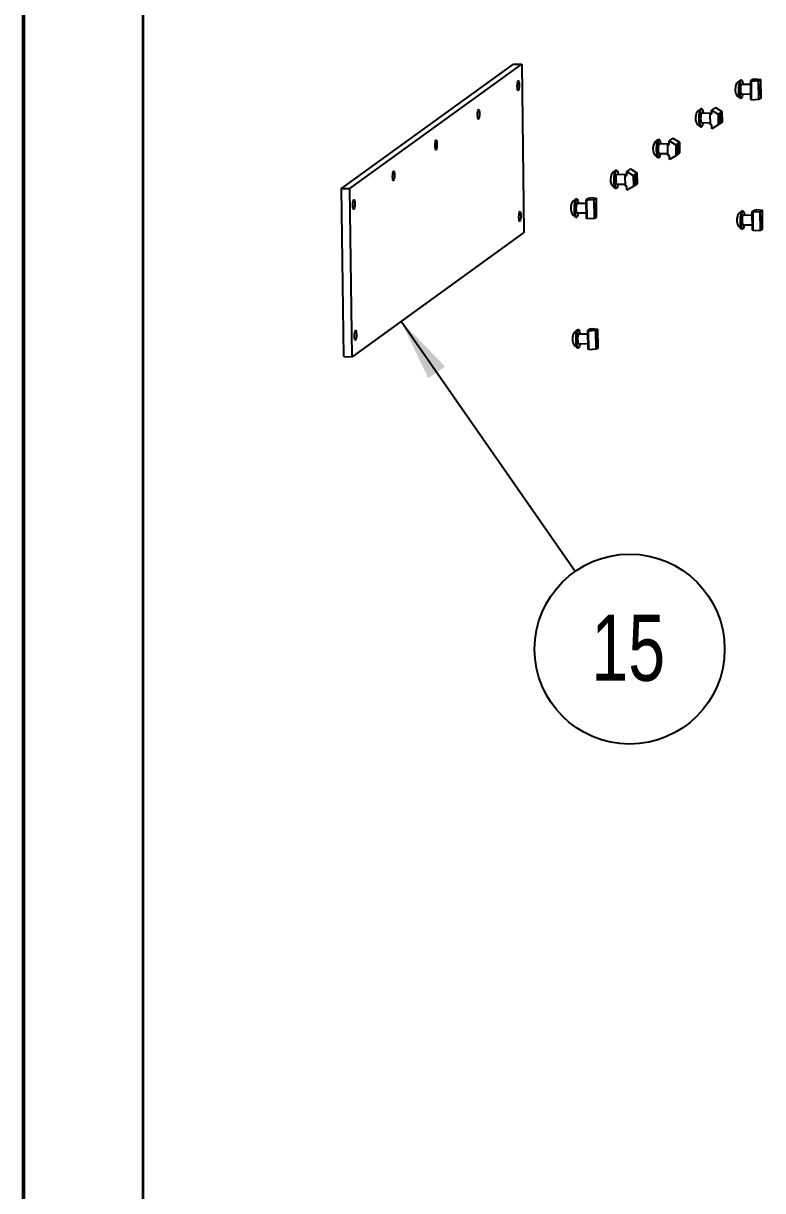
# Model space of a CAD drawing. Header units: millimetres. Extents: x 0 to 279, y 0 to 216.
# Drawn here: x 0 to 39.2, y 61.8 to 123.7 of the extents above; entities that cross this region are included whole.
import ezdxf

# ---------------------------------------------------------------- set-up
doc = ezdxf.new("R2010")
doc.units = ezdxf.units.MM
doc.layers.add('PAGE_BORDER', color=7, linetype='Continuous')
doc.layers.add('TITLE_BLOCK_BORDER', color=7, linetype='Continuous')
doc.styles.add('SLDTEXTSTYLE0', font='TXT', dxfattribs={"width": 0.75})
doc.dimstyles.new('SLDDIMSTYLE0', dxfattribs={"dimtxt": 0.18, "dimasz": 3.302, "dimexe": 0, "dimexo": 0.0625, "dimgap": 0, "dimtad": 0, "dimtih": 1, "dimtoh": 1, "dimdec": 0, "dimrnd": 1e-09, "dimzin": 0, "dimdsep": 46, "dimtxsty": 'Standard', "dimsah": 1, "dimcen": 0.09, "dimadec": 0, "dimazin": 0, "dimtfac": 3.302, "dimtdec": 0, "dimtofl": 0, "dimtmove": 0, "dimatfit": 3, "dimfxl": 1, "dimfrac": 2, "dimtolj": 1, "dimtzin": 0, "dimarcsym": 0})

# ---------------------------------------------------------------- blocks, each defined once
blk = doc.blocks.new('SW_NOTE_10')
at = {"layer": 'TITLE_BLOCK_BORDER', "color": 0}
blk.add_circle((2.877, -4.127), 5.031, dxfattribs=at)
at = {"layer": 'TITLE_BLOCK_BORDER', "color": 0, "insert": (2.806, -2.303), "char_height": 3.5, "attachment_point": 2, "style": 'SLDTEXTSTYLE0'}
blk.add_mtext('15', dxfattribs=at)

msp = doc.modelspace()

# ---------------------------------------------------------------- linework, layer by layer
at = {"color": 7, "linetype": 'Continuous', "lineweight": 50}
msp.add_line((0, 0), (0, 215.9), dxfattribs=at)
at = {"color": 7, "linetype": 'Continuous', "lineweight": 25}
for p, q in [((16.857, 114.921), (25.958, 121.501)), ((17.298, 114.914), (26.399, 121.494)), ((25.958, 121.501), (26.399, 121.494)), ((26.399, 121.494), (26.511, 112.586)), ((38.038, 120.648), (37.998, 120.649)), ((38.527, 120.618), (38.64, 120.7)), ((38.605, 120.617), (38.527, 120.618)), ((38.539, 119.629), (38.527, 120.618)), ((38.564, 120.587), (38.605, 120.617)), ((38.948, 120.612), (38.564, 120.587)), ((38.576, 119.598), (38.564, 120.587)), ((38.64, 120.7), (38.719, 120.699)), ((38.719, 120.699), (38.76, 120.729)), ((38.76, 120.729), (39.062, 120.694)), ((39.062, 120.694), (38.948, 120.612)), ((38.961, 119.622), (38.948, 120.612)), ((39.074, 119.704), (39.062, 120.694)), ((38.529, 120.416), (38.035, 120.423)), ((38.987, 119.943), (39.016, 119.971)), ((39.022, 120.344), (38.994, 120.374)), ((37.983, 119.699), (38.023, 119.699)), ((38.027, 119.924), (38.535, 119.915)), ((38.576, 119.628), (38.539, 119.629)), ((38.961, 119.622), (38.576, 119.598)), ((39.074, 119.704), (38.961, 119.622)), ((35.934, 119.127), (35.893, 119.127)), ((36.432, 118.894), (35.93, 118.902)), ((36.461, 118.915), (36.384, 118.859)), ((36.391, 118.285), (36.384, 118.859)), ((36.384, 118.859), (36.462, 118.858)), ((36.655, 119.207), (36.459, 119.066)), ((36.462, 118.858), (36.459, 119.066)), ((36.459, 119.066), (36.805, 118.852)), ((36.655, 119.207), (37.001, 118.994)), ((37.001, 118.994), (36.805, 118.852)), ((36.805, 118.852), (36.812, 118.278)), ((36.917, 118.822), (36.889, 118.852)), ((37.001, 118.994), (37.008, 118.42)), ((35.878, 118.178), (35.919, 118.177)), ((35.91, 118.41), (35.922, 118.402)), ((35.922, 118.402), (36.389, 118.394)), ((36.469, 118.284), (36.391, 118.285)), ((36.472, 118.076), (36.469, 118.284)), ((36.812, 118.278), (36.472, 118.076)), ((37.008, 118.42), (36.812, 118.278)), ((36.882, 118.421), (36.911, 118.45)), ((33.683, 117.5), (33.643, 117.5)), ((34.405, 117.58), (34.209, 117.439)), ((34.405, 117.58), (34.751, 117.367)), ((34.181, 117.267), (33.68, 117.275)), ((34.211, 117.288), (34.133, 117.232)), ((34.14, 116.658), (34.133, 117.232)), ((34.133, 117.232), (34.212, 117.231)), ((34.212, 117.231), (34.209, 117.439)), ((34.209, 117.439), (34.555, 117.225)), ((34.751, 117.367), (34.555, 117.225)), ((34.555, 117.225), (34.562, 116.651)), ((34.667, 117.195), (34.639, 117.225)), ((34.751, 117.367), (34.758, 116.793)), ((33.628, 116.55), (33.668, 116.55)), ((33.66, 116.782), (33.672, 116.775)), ((33.672, 116.775), (34.139, 116.767)), ((34.219, 116.657), (34.14, 116.658)), ((34.222, 116.449), (34.219, 116.657)), ((34.562, 116.651), (34.222, 116.449)), ((34.758, 116.793), (34.562, 116.651)), ((34.632, 116.794), (34.661, 116.823)), ((31.433, 115.872), (31.393, 115.873)), ((31.931, 115.639), (31.429, 115.647)), ((31.961, 115.661), (31.883, 115.605)), ((32.155, 115.953), (31.959, 115.811)), ((31.961, 115.604), (31.959, 115.811)), ((31.959, 115.811), (32.305, 115.598)), ((32.155, 115.953), (32.5, 115.74)), ((32.5, 115.74), (32.305, 115.598)), ((32.5, 115.74), (32.508, 115.166)), ((31.41, 115.155), (31.421, 115.148)), ((31.421, 115.148), (31.889, 115.14)), ((31.89, 115.031), (31.883, 115.605)), ((31.883, 115.605), (31.961, 115.604)), ((31.969, 115.029), (31.89, 115.031)), ((31.971, 114.822), (31.969, 115.029)), ((32.312, 115.024), (31.971, 114.822)), ((32.305, 115.598), (32.312, 115.024)), ((32.508, 115.166), (32.312, 115.024)), ((32.382, 115.167), (32.41, 115.196)), ((32.416, 115.568), (32.389, 115.598)), ((16.857, 114.921), (17.298, 114.914)), ((16.969, 106.012), (16.857, 114.921)), ((17.41, 106.005), (17.298, 114.914)), ((29.817, 114.321), (29.93, 114.403)), ((29.93, 114.403), (30.009, 114.402)), ((30.009, 114.402), (30.05, 114.431)), ((30.05, 114.431), (30.352, 114.396)), ((30.352, 114.396), (30.239, 114.314)), ((30.364, 113.406), (30.352, 114.396)), ((31.377, 114.923), (31.418, 114.923)), ((29.329, 114.351), (29.288, 114.351)), ((29.819, 114.118), (29.325, 114.126)), ((29.895, 114.319), (29.817, 114.321)), ((29.829, 113.331), (29.817, 114.321)), ((29.854, 114.29), (29.895, 114.319)), ((30.239, 114.314), (29.854, 114.29)), ((29.867, 113.3), (29.854, 114.29)), ((30.251, 113.324), (30.239, 114.314)), ((30.312, 114.046), (30.284, 114.076)), ((38.613, 113.69), (38.727, 113.772)), ((38.727, 113.772), (38.805, 113.771)), ((38.805, 113.771), (38.847, 113.8)), ((38.847, 113.8), (39.149, 113.765)), ((29.273, 113.402), (29.313, 113.401)), ((29.317, 113.626), (29.826, 113.618)), ((29.866, 113.33), (29.829, 113.331)), ((30.251, 113.324), (29.867, 113.3)), ((30.364, 113.406), (30.251, 113.324)), ((30.277, 113.645), (30.306, 113.674)), ((38.125, 113.72), (38.085, 113.72)), ((38.616, 113.487), (38.121, 113.495)), ((38.692, 113.688), (38.613, 113.69)), ((38.626, 112.7), (38.613, 113.69)), ((38.651, 113.659), (38.692, 113.688)), ((39.035, 113.683), (38.651, 113.659)), ((38.663, 112.669), (38.651, 113.659)), ((39.149, 113.765), (39.035, 113.683)), ((39.048, 112.693), (39.035, 113.683)), ((39.108, 113.415), (39.081, 113.445)), ((39.161, 112.775), (39.149, 113.765)), ((26.511, 112.586), (17.41, 106.005)), ((38.069, 112.771), (38.11, 112.77)), ((38.113, 112.995), (38.622, 112.987)), ((38.663, 112.699), (38.626, 112.7)), ((39.048, 112.693), (38.663, 112.669)), ((39.161, 112.775), (39.048, 112.693)), ((39.074, 113.014), (39.102, 113.043)), ((29.415, 107.422), (29.375, 107.423)), ((29.906, 107.189), (29.412, 107.197)), ((29.904, 107.392), (30.017, 107.474)), ((29.982, 107.391), (29.904, 107.392)), ((29.916, 106.402), (29.904, 107.392)), ((29.941, 107.361), (29.982, 107.391)), ((30.325, 107.385), (29.941, 107.361)), ((29.953, 106.371), (29.941, 107.361)), ((30.017, 107.474), (30.096, 107.473)), ((30.096, 107.473), (30.137, 107.503)), ((30.137, 107.503), (30.439, 107.467)), ((30.439, 107.467), (30.325, 107.385)), ((30.338, 106.395), (30.325, 107.385)), ((30.399, 107.117), (30.371, 107.147)), ((30.451, 106.478), (30.439, 107.467)), ((29.36, 106.473), (29.4, 106.472)), ((29.404, 106.697), (29.913, 106.689)), ((29.953, 106.402), (29.916, 106.402)), ((30.338, 106.395), (29.953, 106.371)), ((30.451, 106.478), (30.338, 106.395)), ((30.364, 106.716), (30.393, 106.745)), ((16.969, 106.012), (17.41, 106.005))]:
    msp.add_line(p, q, dxfattribs=at)
at = {"color": 7, "linetype": 'Continuous', "lineweight": 25, "flags": 128}
for points in [[(26.166, 120.327), (26.168, 120.426), (26.178, 120.516), (26.194, 120.582), (26.213, 120.615), (26.232, 120.61), (26.249, 120.567), (26.261, 120.493), (26.266, 120.399), (26.263, 120.3), (26.253, 120.21), (26.238, 120.144), (26.219, 120.111), (26.2, 120.116), (26.183, 120.159), (26.171, 120.233), (26.166, 120.327)], [(37.902, 120.292), (37.913, 120.411), (37.931, 120.514), (37.952, 120.591), (37.976, 120.637), (37.998, 120.649)], [(37.943, 120.291), (37.954, 120.411), (37.971, 120.513), (37.992, 120.59), (38.017, 120.636), (38.042, 120.648), (38.067, 120.625), (38.089, 120.568), (38.106, 120.482), (38.114, 120.422)], [(37.983, 119.699), (37.966, 119.707), (37.943, 119.747), (37.923, 119.82), (37.908, 119.918), (37.899, 120.035), (37.897, 120.163), (37.902, 120.292)], [(38.106, 119.922), (38.1, 119.882), (38.08, 119.792), (38.057, 119.73), (38.032, 119.701), (38.007, 119.706), (37.983, 119.747), (37.963, 119.819), (37.949, 119.917), (37.94, 120.035), (37.938, 120.162), (37.943, 120.291)], [(37.984, 120.235), (37.982, 120.138), (37.987, 120.046), (37.998, 119.973), (38.015, 119.931), (38.027, 119.924)], [(38.035, 120.423), (38.028, 120.421), (38.009, 120.388), (37.994, 120.323), (37.984, 120.235)], [(39.014, 119.91), (39.033, 119.943), (39.048, 120.008), (39.058, 120.096), (39.06, 120.193), (39.055, 120.285), (39.044, 120.358), (39.027, 120.4), (39.008, 120.405), (38.99, 120.373), (38.974, 120.308), (38.965, 120.22), (38.962, 120.122), (38.967, 120.03), (38.979, 119.958), (38.995, 119.916), (39.014, 119.91)], [(39.023, 120.342), (39.009, 120.346), (38.995, 120.321), (38.983, 120.272), (38.976, 120.205), (38.974, 120.131), (38.978, 120.061), (38.987, 120.006), (38.999, 119.974), (39.014, 119.97), (39.028, 119.994), (39.039, 120.044), (39.047, 120.111), (39.048, 120.185), (39.045, 120.255), (39.036, 120.31), (39.023, 120.342)], [(24.061, 118.805), (24.064, 118.905), (24.074, 118.994), (24.089, 119.061), (24.108, 119.094), (24.127, 119.088), (24.144, 119.045), (24.156, 118.971), (24.161, 118.877), (24.159, 118.778), (24.149, 118.688), (24.133, 118.622), (24.114, 118.589), (24.095, 118.594), (24.078, 118.637), (24.066, 118.711), (24.061, 118.805)], [(35.878, 118.178), (35.856, 118.192), (35.833, 118.241), (35.814, 118.32), (35.801, 118.424), (35.794, 118.545), (35.793, 118.674), (35.8, 118.801), (35.813, 118.917), (35.831, 119.014), (35.853, 119.084), (35.878, 119.121), (35.893, 119.127)], [(35.896, 118.192), (35.873, 118.24), (35.855, 118.32), (35.841, 118.423), (35.834, 118.544), (35.834, 118.673), (35.84, 118.8), (35.853, 118.917), (35.871, 119.013), (35.894, 119.083), (35.919, 119.121), (35.944, 119.124), (35.968, 119.092), (35.989, 119.027), (36.005, 118.935), (36.009, 118.901)], [(35.93, 118.902), (35.923, 118.899), (35.905, 118.867), (35.889, 118.802), (35.88, 118.714), (35.877, 118.616), (35.882, 118.524), (35.894, 118.452), (35.91, 118.41)], [(36.956, 118.671), (36.951, 118.763), (36.939, 118.836), (36.923, 118.878), (36.904, 118.884), (36.885, 118.851), (36.87, 118.786), (36.86, 118.698), (36.858, 118.601), (36.863, 118.509), (36.874, 118.436), (36.891, 118.394), (36.91, 118.389), (36.928, 118.421), (36.944, 118.486), (36.953, 118.574), (36.956, 118.671)], [(36.871, 118.683), (36.87, 118.609), (36.873, 118.539), (36.882, 118.484), (36.895, 118.452), (36.909, 118.448), (36.923, 118.473), (36.935, 118.522), (36.942, 118.589), (36.944, 118.663), (36.94, 118.733), (36.931, 118.788), (36.919, 118.82), (36.904, 118.824), (36.89, 118.799), (36.879, 118.75), (36.871, 118.683)], [(36.001, 118.401), (35.991, 118.336), (35.97, 118.252), (35.946, 118.198), (35.921, 118.177), (35.896, 118.192)], [(33.628, 116.55), (33.605, 116.565), (33.583, 116.614), (33.564, 116.693), (33.55, 116.797), (33.543, 116.918), (33.543, 117.047), (33.549, 117.174), (33.562, 117.29), (33.581, 117.387), (33.603, 117.456), (33.628, 117.494), (33.643, 117.5)], [(33.646, 116.564), (33.623, 116.613), (33.604, 116.692), (33.591, 116.796), (33.584, 116.917), (33.583, 117.046), (33.59, 117.173), (33.603, 117.289), (33.621, 117.386), (33.643, 117.456), (33.668, 117.494), (33.694, 117.497), (33.718, 117.465), (33.739, 117.4), (33.755, 117.308), (33.759, 117.273)], [(21.811, 117.178), (21.814, 117.277), (21.823, 117.367), (21.839, 117.434), (21.858, 117.467), (21.877, 117.461), (21.894, 117.418), (21.906, 117.344), (21.911, 117.25), (21.908, 117.151), (21.898, 117.061), (21.883, 116.995), (21.864, 116.962), (21.845, 116.967), (21.828, 117.01), (21.816, 117.084), (21.811, 117.178)], [(33.68, 117.275), (33.673, 117.272), (33.654, 117.24), (33.639, 117.174), (33.629, 117.086), (33.627, 116.989), (33.632, 116.897), (33.643, 116.825), (33.66, 116.782)], [(34.705, 117.044), (34.7, 117.136), (34.689, 117.209), (34.672, 117.251), (34.653, 117.256), (34.635, 117.224), (34.62, 117.159), (34.61, 117.071), (34.607, 116.974), (34.612, 116.882), (34.624, 116.809), (34.641, 116.767), (34.66, 116.761), (34.678, 116.794), (34.693, 116.859), (34.703, 116.947), (34.705, 117.044)], [(34.621, 117.056), (34.619, 116.982), (34.623, 116.912), (34.632, 116.857), (34.644, 116.825), (34.659, 116.821), (34.673, 116.846), (34.684, 116.895), (34.692, 116.962), (34.694, 117.036), (34.69, 117.106), (34.681, 117.161), (34.668, 117.193), (34.654, 117.197), (34.64, 117.172), (34.628, 117.123), (34.621, 117.056)], [(33.751, 116.773), (33.74, 116.709), (33.72, 116.625), (33.696, 116.57), (33.671, 116.55), (33.646, 116.564)], [(19.66, 115.623), (19.658, 115.524), (19.648, 115.434), (19.633, 115.368), (19.614, 115.335), (19.594, 115.34), (19.578, 115.383), (19.566, 115.457), (19.561, 115.551), (19.563, 115.65), (19.573, 115.74), (19.589, 115.806), (19.607, 115.839), (19.627, 115.834), (19.644, 115.791), (19.655, 115.717), (19.66, 115.623)], [(31.377, 114.923), (31.355, 114.938), (31.332, 114.987), (31.314, 115.066), (31.3, 115.17), (31.293, 115.291), (31.293, 115.419), (31.299, 115.547), (31.312, 115.663), (31.33, 115.759), (31.353, 115.829), (31.377, 115.867), (31.393, 115.873)], [(31.395, 114.937), (31.373, 114.986), (31.354, 115.065), (31.341, 115.169), (31.333, 115.29), (31.333, 115.419), (31.34, 115.546), (31.352, 115.662), (31.371, 115.759), (31.393, 115.829), (31.418, 115.866), (31.443, 115.869), (31.467, 115.837), (31.488, 115.773), (31.504, 115.68), (31.508, 115.646)], [(31.429, 115.647), (31.422, 115.645), (31.404, 115.612), (31.389, 115.547), (31.379, 115.459), (31.377, 115.362), (31.381, 115.27), (31.393, 115.197), (31.41, 115.155)], [(32.455, 115.417), (32.45, 115.509), (32.438, 115.582), (32.422, 115.624), (32.403, 115.629), (32.384, 115.597), (32.369, 115.532), (32.36, 115.444), (32.357, 115.346), (32.362, 115.254), (32.374, 115.182), (32.39, 115.14), (32.409, 115.134), (32.428, 115.167), (32.443, 115.232), (32.452, 115.32), (32.455, 115.417)], [(31.5, 115.146), (31.49, 115.082), (31.469, 114.998), (31.446, 114.943), (31.42, 114.923), (31.395, 114.937)], [(32.371, 115.429), (32.369, 115.355), (32.373, 115.285), (32.381, 115.23), (32.394, 115.198), (32.408, 115.194), (32.422, 115.218), (32.434, 115.268), (32.441, 115.335), (32.443, 115.409), (32.44, 115.479), (32.431, 115.534), (32.418, 115.566), (32.404, 115.57), (32.39, 115.545), (32.378, 115.496), (32.371, 115.429)], [(17.556, 114.101), (17.553, 114.002), (17.544, 113.912), (17.528, 113.846), (17.509, 113.813), (17.49, 113.818), (17.473, 113.861), (17.461, 113.935), (17.456, 114.029), (17.459, 114.129), (17.469, 114.218), (17.484, 114.285), (17.503, 114.318), (17.522, 114.312), (17.539, 114.269), (17.551, 114.195), (17.556, 114.101)], [(29.273, 113.402), (29.257, 113.409), (29.233, 113.45), (29.213, 113.522), (29.198, 113.62), (29.19, 113.738), (29.187, 113.865), (29.192, 113.994)], [(29.192, 113.994), (29.204, 114.114), (29.221, 114.216), (29.242, 114.293), (29.267, 114.339), (29.288, 114.351)], [(29.396, 113.625), (29.39, 113.585), (29.37, 113.494), (29.347, 113.432), (29.322, 113.403), (29.297, 113.409), (29.274, 113.449), (29.254, 113.521), (29.239, 113.62), (29.23, 113.737), (29.228, 113.865), (29.233, 113.993)], [(29.233, 113.993), (29.244, 114.113), (29.261, 114.215), (29.283, 114.292), (29.307, 114.338), (29.332, 114.35), (29.357, 114.327), (29.379, 114.27), (29.396, 114.184), (29.404, 114.125)], [(29.275, 113.938), (29.272, 113.84), (29.277, 113.748), (29.289, 113.676), (29.305, 113.634), (29.317, 113.626)], [(29.325, 114.126), (29.318, 114.123), (29.299, 114.091), (29.284, 114.026), (29.275, 113.938)], [(30.305, 113.613), (30.323, 113.645), (30.338, 113.71), (30.348, 113.798), (30.35, 113.895), (30.346, 113.987), (30.334, 114.06), (30.317, 114.102), (30.298, 114.108), (30.28, 114.075), (30.265, 114.01), (30.255, 113.922), (30.253, 113.825), (30.258, 113.733), (30.269, 113.66), (30.286, 113.618), (30.305, 113.613)], [(30.314, 114.044), (30.299, 114.048), (30.285, 114.023), (30.274, 113.974), (30.266, 113.907), (30.264, 113.833), (30.268, 113.763), (30.277, 113.708), (30.29, 113.676), (30.304, 113.672), (30.318, 113.697), (30.33, 113.746), (30.337, 113.813), (30.339, 113.887), (30.335, 113.957), (30.326, 114.012), (30.314, 114.044)], [(26.253, 113.398), (26.255, 113.498), (26.265, 113.587), (26.281, 113.654), (26.299, 113.687), (26.319, 113.681), (26.336, 113.638), (26.347, 113.564), (26.353, 113.471), (26.35, 113.371), (26.34, 113.281), (26.325, 113.215), (26.306, 113.182), (26.286, 113.187), (26.27, 113.23), (26.258, 113.304), (26.253, 113.398)], [(38.069, 112.771), (38.053, 112.778), (38.03, 112.819), (38.01, 112.891), (37.995, 112.989), (37.986, 113.107), (37.984, 113.234), (37.989, 113.363)], [(37.989, 113.363), (38, 113.483), (38.017, 113.585), (38.039, 113.662), (38.063, 113.708), (38.085, 113.72)], [(38.192, 112.994), (38.186, 112.954), (38.167, 112.863), (38.144, 112.801), (38.119, 112.772), (38.094, 112.778), (38.07, 112.818), (38.05, 112.89), (38.035, 112.989), (38.027, 113.106), (38.024, 113.234), (38.029, 113.362)], [(38.029, 113.362), (38.041, 113.482), (38.058, 113.584), (38.079, 113.661), (38.104, 113.707), (38.129, 113.719), (38.153, 113.696), (38.175, 113.639), (38.193, 113.553), (38.2, 113.494)], [(38.071, 113.307), (38.069, 113.209), (38.073, 113.117), (38.085, 113.045), (38.102, 113.003), (38.113, 112.995)], [(38.121, 113.495), (38.114, 113.492), (38.096, 113.46), (38.081, 113.395), (38.071, 113.307)], [(39.101, 112.982), (39.12, 113.014), (39.135, 113.079), (39.144, 113.167), (39.147, 113.264), (39.142, 113.356), (39.13, 113.429), (39.114, 113.471), (39.095, 113.477), (39.076, 113.444), (39.061, 113.379), (39.052, 113.291), (39.049, 113.194), (39.054, 113.102), (39.066, 113.029), (39.082, 112.987), (39.101, 112.982)], [(39.11, 113.413), (39.096, 113.417), (39.082, 113.392), (39.07, 113.343), (39.063, 113.276), (39.061, 113.202), (39.065, 113.132), (39.073, 113.077), (39.086, 113.045), (39.1, 113.041), (39.115, 113.066), (39.126, 113.115), (39.133, 113.182), (39.135, 113.256), (39.132, 113.326), (39.123, 113.381), (39.11, 113.413)], [(17.643, 107.173), (17.64, 107.073), (17.63, 106.984), (17.615, 106.917), (17.596, 106.884), (17.577, 106.89), (17.56, 106.933), (17.548, 107.007), (17.543, 107.101), (17.546, 107.2), (17.555, 107.29), (17.571, 107.356), (17.59, 107.389), (17.609, 107.384), (17.626, 107.341), (17.638, 107.267), (17.643, 107.173)], [(29.36, 106.473), (29.343, 106.481), (29.32, 106.521), (29.3, 106.593), (29.285, 106.692), (29.276, 106.809), (29.274, 106.937), (29.279, 107.065)], [(29.279, 107.065), (29.29, 107.185), (29.308, 107.287), (29.329, 107.364), (29.353, 107.41), (29.375, 107.423)], [(29.483, 106.696), (29.477, 106.656), (29.457, 106.566), (29.434, 106.503), (29.409, 106.474), (29.384, 106.48), (29.36, 106.52), (29.34, 106.593), (29.326, 106.691), (29.317, 106.808), (29.315, 106.936), (29.32, 107.065)], [(29.32, 107.065), (29.331, 107.184), (29.348, 107.287), (29.37, 107.364), (29.394, 107.41), (29.419, 107.422), (29.444, 107.398), (29.466, 107.341), (29.483, 107.255), (29.491, 107.196)], [(29.361, 107.009), (29.359, 106.912), (29.364, 106.82), (29.375, 106.747), (29.392, 106.705), (29.404, 106.697)], [(29.412, 107.197), (29.405, 107.195), (29.386, 107.162), (29.371, 107.097), (29.361, 107.009)], [(30.391, 106.684), (30.41, 106.716), (30.425, 106.781), (30.435, 106.869), (30.437, 106.967), (30.432, 107.059), (30.421, 107.131), (30.404, 107.174), (30.385, 107.179), (30.367, 107.146), (30.352, 107.081), (30.342, 106.993), (30.339, 106.896), (30.344, 106.804), (30.356, 106.731), (30.372, 106.689), (30.391, 106.684)], [(30.4, 107.115), (30.386, 107.119), (30.372, 107.095), (30.36, 107.045), (30.353, 106.978), (30.351, 106.904), (30.355, 106.834), (30.364, 106.779), (30.376, 106.747), (30.391, 106.743), (30.405, 106.768), (30.416, 106.818), (30.424, 106.884), (30.425, 106.958), (30.422, 107.028), (30.413, 107.084), (30.4, 107.115)]]:
    msp.add_lwpolyline(points, dxfattribs=at)
at = {"color": 7, "linetype": 'Continuous', "lineweight": 25}
for centre, radius, start, end in [((38.218, 120.171), 0.529, 115.66998, 153.03588), ((38.449, 120.153), 0.74, 173.29307, 196.26096), ((38.182, 120.24), 0.467, 158.6817, 180.08094), ((38.218, 120.171), 0.529, 205.12561, 242.49151), ((36.365, 118.645), 0.763, 161.36185, 196.79964), ((36.113, 118.649), 0.529, 115.66998, 153.03588), ((36.113, 118.649), 0.529, 205.12561, 242.49151), ((33.863, 117.022), 0.529, 115.66998, 153.03588), ((34.114, 117.018), 0.763, 161.36185, 196.79964), ((33.863, 117.022), 0.529, 205.12561, 242.49151), ((31.864, 115.39), 0.763, 161.36185, 196.79964), ((31.613, 115.395), 0.529, 115.66998, 153.03588), ((31.613, 115.395), 0.529, 205.12561, 242.49151), ((29.74, 113.856), 0.74, 173.29307, 196.26096), ((29.472, 113.943), 0.467, 158.6817, 180.08094), ((29.508, 113.873), 0.529, 115.66998, 153.03588), ((29.508, 113.873), 0.529, 205.12561, 242.49151), ((38.536, 113.225), 0.74, 173.29307, 196.26096), ((38.269, 113.312), 0.467, 158.6817, 180.08094), ((38.305, 113.242), 0.529, 115.66998, 153.03588), ((38.305, 113.242), 0.529, 205.12561, 242.49151), ((29.826, 106.927), 0.74, 173.29307, 196.26096), ((29.559, 107.014), 0.467, 158.6817, 180.08094), ((29.595, 106.944), 0.529, 115.66998, 153.03588), ((29.595, 106.944), 0.529, 205.12561, 242.49151)]:
    msp.add_arc(centre, radius, start, end, dxfattribs=at)
at = {"layer": 'PAGE_BORDER', "lineweight": 35}
msp.add_line((6.35, 6.35), (6.35, 209.55), dxfattribs=at)

# ---------------------------------------------------------------- block references
at = {"layer": 'TITLE_BLOCK_BORDER'}
msp.add_blockref('SW_NOTE_10', (29.238, 94.64), dxfattribs=at)

# ---------------------------------------------------------------- leaders
msp.add_leader([(20.006, 107.883), (29.238, 94.64)], dimstyle='SLDDIMSTYLE0', dxfattribs=at)

doc.saveas('drawing.dxf')
